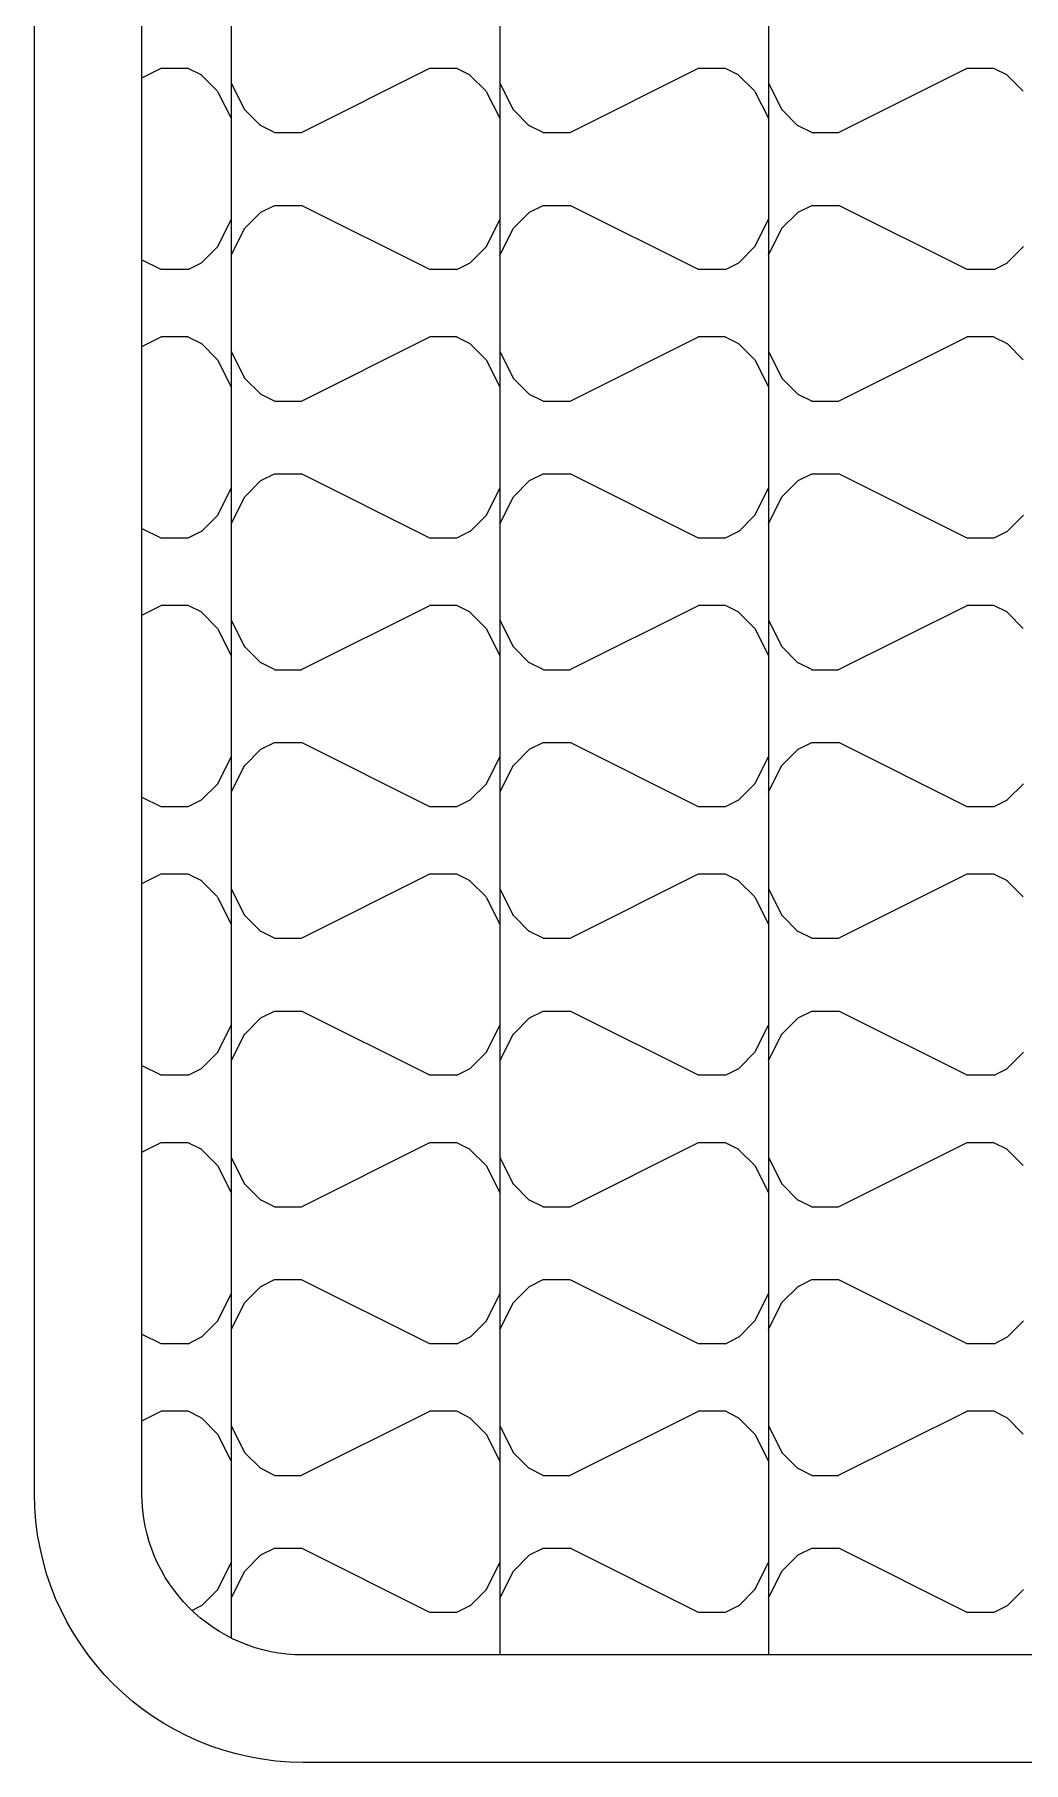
# Model space of a CAD drawing. Header units: millimetres. Extents: x 630 to 33459, y 325 to 36927.
# Drawn here: x 26347 to 27083, y 24144 to 25431 of the extents above; entities that cross this region are included whole.
import ezdxf

# ---------------------------------------------------------------- set-up
doc = ezdxf.new("R2010")
doc.units = ezdxf.units.MM
doc.layers.add('JJ', color=8, linetype='Continuous')
doc.layers.add('PUB_WINDW', color=7, linetype='Continuous')
doc.styles.add('DIM_FONT', font='SIMPLEX', dxfattribs={"width": 0.8})
doc.styles.get("Standard").update_dxf_attribs({"font": 'arial.ttf'})

# ---------------------------------------------------------------- blocks, each defined once
blk = doc.blocks.new('A$C2EAD2DD6')
at = {"layer": 'JJ'}
for p, q in [((1890, 1400, -1600), (90, 1400, -1600)), ((1890, 1320, -1600), (90, 1320, -1600)), ((835.6, 1320, -1600), (828.4, 1305.7, -1600)), ((835.6, 1320, -1600), (828.4, 1305.7, -1600)), ((971.1, 1320, -1600), (978.1, 1305.9, -1600)), ((971.1, 1320, -1600), (978.1, 1305.9, -1600)), ((1035.6, 1320, -1600), (1028.4, 1305.7, -1600)), ((1035.6, 1320, -1600), (1028.4, 1305.7, -1600)), ((1171.1, 1320, -1600), (1178.1, 1305.9, -1600)), ((1171.1, 1320, -1600), (1178.1, 1305.9, -1600)), ((1235.6, 1320, -1600), (1228.4, 1305.7, -1600)), ((1235.6, 1320, -1600), (1228.4, 1305.7, -1600)), ((1371.1, 1320, -1600), (1378.1, 1305.9, -1600)), ((1371.1, 1320, -1600), (1378.1, 1305.9, -1600)), ((1435.6, 1320, -1600), (1428.4, 1305.7, -1600)), ((1435.6, 1320, -1600), (1428.4, 1305.7, -1600)), ((1571.1, 1320, -1600), (1578.1, 1305.9, -1600)), ((1571.1, 1320, -1600), (1578.1, 1305.9, -1600)), ((1635.6, 1320, -1600), (1628.4, 1305.7, -1600)), ((1635.6, 1320, -1600), (1628.4, 1305.7, -1600)), ((1771.1, 1320, -1600), (1778.1, 1305.9, -1600)), ((1771.1, 1320, -1600), (1778.1, 1305.9, -1600)), ((1835.6, 1320, -1600), (1828.4, 1305.7, -1600)), ((1835.6, 1320, -1600), (1828.4, 1305.7, -1600)), ((828.5, 1285.7, -1600), (828.5, 1305.8, -1600)), ((978.3, 1285.7, -1600), (978.3, 1305.8, -1600)), ((1028.5, 1285.7, -1600), (1028.5, 1305.8, -1600)), ((1178.3, 1285.7, -1600), (1178.3, 1305.8, -1600)), ((1228.5, 1285.7, -1600), (1228.5, 1305.8, -1600)), ((1378.3, 1285.7, -1600), (1378.3, 1305.8, -1600)), ((1428.5, 1285.7, -1600), (1428.5, 1305.8, -1600)), ((1578.3, 1285.7, -1600), (1578.3, 1305.8, -1600)), ((1628.5, 1285.7, -1600), (1628.5, 1305.8, -1600)), ((1778.3, 1285.7, -1600), (1778.3, 1305.8, -1600)), ((1828.5, 1285.7, -1600), (1828.5, 1305.8, -1600)), ((828.3, 1285.9, -1600), (833.3, 1275.8, -1600)), ((828.3, 1285.9, -1600), (833.3, 1275.8, -1600)), ((833.5, 1275.8, -1600), (845.5, 1263.8, -1600)), ((973.3, 1275.6, -1600), (961.2, 1263.6, -1600)), ((978.2, 1285.6, -1600), (973.2, 1275.6, -1600)), ((978.2, 1285.6, -1600), (973.2, 1275.6, -1600)), ((1028.3, 1285.9, -1600), (1033.3, 1275.8, -1600)), ((1028.3, 1285.9, -1600), (1033.3, 1275.8, -1600)), ((1033.5, 1275.8, -1600), (1045.5, 1263.8, -1600)), ((1173.3, 1275.6, -1600), (1161.2, 1263.6, -1600)), ((1178.2, 1285.6, -1600), (1173.2, 1275.6, -1600)), ((1178.2, 1285.6, -1600), (1173.2, 1275.6, -1600)), ((1228.3, 1285.9, -1600), (1233.3, 1275.8, -1600)), ((1228.3, 1285.9, -1600), (1233.3, 1275.8, -1600)), ((1233.5, 1275.8, -1600), (1245.5, 1263.8, -1600)), ((1373.3, 1275.6, -1600), (1361.2, 1263.6, -1600)), ((1378.2, 1285.6, -1600), (1373.2, 1275.6, -1600)), ((1378.2, 1285.6, -1600), (1373.2, 1275.6, -1600)), ((1428.3, 1285.9, -1600), (1433.3, 1275.8, -1600)), ((1428.3, 1285.9, -1600), (1433.3, 1275.8, -1600)), ((1433.5, 1275.8, -1600), (1445.5, 1263.8, -1600)), ((1573.3, 1275.6, -1600), (1561.2, 1263.6, -1600)), ((1578.2, 1285.6, -1600), (1573.2, 1275.6, -1600)), ((1578.2, 1285.6, -1600), (1573.2, 1275.6, -1600)), ((1628.3, 1285.9, -1600), (1633.3, 1275.8, -1600)), ((1628.3, 1285.9, -1600), (1633.3, 1275.8, -1600)), ((1633.5, 1275.8, -1600), (1645.5, 1263.8, -1600)), ((1773.3, 1275.6, -1600), (1761.2, 1263.6, -1600)), ((1778.2, 1285.6, -1600), (1773.2, 1275.6, -1600)), ((1778.2, 1285.6, -1600), (1773.2, 1275.6, -1600)), ((1828.3, 1285.9, -1600), (1833.3, 1275.8, -1600)), ((1828.3, 1285.9, -1600), (1833.3, 1275.8, -1600)), ((1833.5, 1275.8, -1600), (1845.5, 1263.8, -1600)), ((1973.3, 1275.6, -1600), (1961.2, 1263.6, -1600)), ((1976.8, 1282.8, -1600), (1973.2, 1275.6, -1600)), ((1976.8, 1282.8, -1600), (1973.2, 1275.6, -1600)), ((845.6, 1263.7, -1600), (865.7, 1253.6, -1600)), ((961.2, 1263.6, -1600), (941.1, 1253.6, -1600)), ((1045.6, 1263.7, -1600), (1065.7, 1253.6, -1600)), ((1161.2, 1263.6, -1600), (1141.1, 1253.6, -1600)), ((1245.6, 1263.7, -1600), (1265.7, 1253.6, -1600)), ((1361.2, 1263.6, -1600), (1341.1, 1253.6, -1600)), ((1445.6, 1263.7, -1600), (1465.7, 1253.6, -1600)), ((1561.2, 1263.6, -1600), (1541.1, 1253.6, -1600)), ((1645.6, 1263.7, -1600), (1665.7, 1253.6, -1600)), ((1761.2, 1263.6, -1600), (1741.1, 1253.6, -1600)), ((1845.6, 1263.7, -1600), (1865.7, 1253.6, -1600)), ((1961.2, 1263.6, -1600), (1941.1, 1253.6, -1600)), ((777.3, 1253.6, -1600), (977.4, 1253.6, -1600)), ((839.2, 1253.6, -1600), (859.3, 1243.6, -1600)), ((967.6, 1253.6, -1600), (947.5, 1243.5, -1600)), ((977.4, 1253.6, -1600), (977.5, 1253.6, -1600)), ((977.5, 1253.6, -1600), (1177.6, 1253.6, -1600)), ((1039.2, 1253.6, -1600), (1059.3, 1243.6, -1600)), ((1167.6, 1253.6, -1600), (1147.5, 1243.5, -1600)), ((1177.6, 1253.6, -1600), (1177.7, 1253.6, -1600)), ((1177.7, 1253.6, -1600), (1377.8, 1253.6, -1600)), ((1239.2, 1253.6, -1600), (1259.3, 1243.6, -1600)), ((1367.6, 1253.6, -1600), (1347.5, 1243.5, -1600)), ((1377.8, 1253.6, -1600), (1377.9, 1253.6, -1600)), ((1377.9, 1253.6, -1600), (1578, 1253.6, -1600)), ((1439.2, 1253.6, -1600), (1459.3, 1243.6, -1600)), ((1567.6, 1253.6, -1600), (1547.5, 1243.5, -1600)), ((1578, 1253.6, -1600), (1578.1, 1253.6, -1600)), ((1578.1, 1253.6, -1600), (1778.2, 1253.6, -1600)), ((1639.2, 1253.6, -1600), (1659.3, 1243.6, -1600)), ((1767.6, 1253.6, -1600), (1747.5, 1243.5, -1600)), ((1778.2, 1253.6, -1600), (1778.3, 1253.6, -1600)), ((1778.3, 1253.6, -1600), (1978.4, 1253.6, -1600)), ((1839.2, 1253.6, -1600), (1859.3, 1243.6, -1600)), ((1967.6, 1253.6, -1600), (1947.5, 1243.5, -1600)), ((1978.4, 1253.6, -1600), (1978.5, 1253.6, -1600)), ((1978.5, 1253.6, -1600), (1997.4, 1253.6, -1600)), ((859.1, 1243.7, -1600), (871.2, 1231.6, -1600)), ((947.6, 1243.5, -1600), (935.5, 1231.4, -1600)), ((1059.1, 1243.7, -1600), (1071.2, 1231.6, -1600)), ((1147.6, 1243.5, -1600), (1135.5, 1231.4, -1600)), ((1259.1, 1243.7, -1600), (1271.2, 1231.6, -1600)), ((1347.6, 1243.5, -1600), (1335.5, 1231.4, -1600)), ((1459.1, 1243.7, -1600), (1471.2, 1231.6, -1600)), ((1547.6, 1243.5, -1600), (1535.5, 1231.4, -1600)), ((1659.1, 1243.7, -1600), (1671.2, 1231.6, -1600)), ((1747.6, 1243.5, -1600), (1735.5, 1231.4, -1600)), ((1859.1, 1243.7, -1600), (1871.2, 1231.6, -1600)), ((1947.6, 1243.5, -1600), (1935.5, 1231.4, -1600)), ((871, 1231.6, -1600), (876, 1221.6, -1600)), ((871, 1231.6, -1600), (876, 1221.6, -1600)), ((935.5, 1231.4, -1600), (930.5, 1221.3, -1600)), ((935.5, 1231.4, -1600), (930.5, 1221.3, -1600)), ((1071, 1231.6, -1600), (1076, 1221.6, -1600)), ((1071, 1231.6, -1600), (1076, 1221.6, -1600)), ((1135.5, 1231.4, -1600), (1130.5, 1221.3, -1600)), ((1135.5, 1231.4, -1600), (1130.5, 1221.3, -1600)), ((1271, 1231.6, -1600), (1276, 1221.6, -1600)), ((1271, 1231.6, -1600), (1276, 1221.6, -1600)), ((1335.5, 1231.4, -1600), (1330.5, 1221.3, -1600)), ((1335.5, 1231.4, -1600), (1330.5, 1221.3, -1600)), ((1471, 1231.6, -1600), (1476, 1221.6, -1600)), ((1471, 1231.6, -1600), (1476, 1221.6, -1600)), ((1535.5, 1231.4, -1600), (1530.5, 1221.3, -1600)), ((1535.5, 1231.4, -1600), (1530.5, 1221.3, -1600)), ((1671, 1231.6, -1600), (1676, 1221.6, -1600)), ((1671, 1231.6, -1600), (1676, 1221.6, -1600)), ((1735.5, 1231.4, -1600), (1730.5, 1221.3, -1600)), ((1735.5, 1231.4, -1600), (1730.5, 1221.3, -1600)), ((1871, 1231.6, -1600), (1876.1, 1221.6, -1600)), ((1871, 1231.6, -1600), (1876.1, 1221.6, -1600)), ((1935.5, 1231.4, -1600), (1930.5, 1221.3, -1600)), ((1935.5, 1231.4, -1600), (1930.5, 1221.3, -1600)), ((876.3, 1221.4, -1600), (876.3, 1201.3, -1600)), ((930.5, 1221.4, -1600), (930.5, 1201.3, -1600)), ((1076.3, 1221.4, -1600), (1076.3, 1201.3, -1600)), ((1130.5, 1221.4, -1600), (1130.5, 1201.3, -1600)), ((1276.3, 1221.4, -1600), (1276.3, 1201.3, -1600)), ((1330.5, 1221.4, -1600), (1330.5, 1201.3, -1600)), ((1476.3, 1221.4, -1600), (1476.3, 1201.3, -1600)), ((1530.5, 1221.4, -1600), (1530.5, 1201.3, -1600)), ((1676.3, 1221.4, -1600), (1676.3, 1201.3, -1600)), ((1730.5, 1221.4, -1600), (1730.5, 1201.3, -1600)), ((1876.3, 1221.4, -1600), (1876.3, 1201.3, -1600)), ((1930.5, 1221.4, -1600), (1930.5, 1201.3, -1600)), ((876.2, 1201.3, -1600), (828.4, 1105.7, -1600)), ((876.2, 1201.3, -1600), (828.4, 1105.7, -1600)), ((930.3, 1201.5, -1600), (978.1, 1105.9, -1600)), ((930.3, 1201.5, -1600), (978.1, 1105.9, -1600)), ((1076.2, 1201.3, -1600), (1028.4, 1105.7, -1600)), ((1076.2, 1201.3, -1600), (1028.4, 1105.7, -1600)), ((1130.3, 1201.5, -1600), (1178.1, 1105.9, -1600)), ((1130.3, 1201.5, -1600), (1178.1, 1105.9, -1600)), ((1276.2, 1201.3, -1600), (1228.4, 1105.7, -1600)), ((1276.2, 1201.3, -1600), (1228.4, 1105.7, -1600)), ((1330.3, 1201.5, -1600), (1378.1, 1105.9, -1600)), ((1330.3, 1201.5, -1600), (1378.1, 1105.9, -1600)), ((1476.2, 1201.3, -1600), (1428.4, 1105.7, -1600)), ((1476.2, 1201.3, -1600), (1428.4, 1105.7, -1600)), ((1530.3, 1201.5, -1600), (1578.1, 1105.9, -1600)), ((1530.3, 1201.5, -1600), (1578.1, 1105.9, -1600)), ((1676.2, 1201.3, -1600), (1628.4, 1105.7, -1600)), ((1676.2, 1201.3, -1600), (1628.4, 1105.7, -1600)), ((1730.3, 1201.5, -1600), (1778.1, 1105.9, -1600)), ((1730.3, 1201.5, -1600), (1778.1, 1105.9, -1600)), ((1876.2, 1201.3, -1600), (1828.4, 1105.7, -1600)), ((1876.2, 1201.3, -1600), (1828.4, 1105.7, -1600)), ((1930.3, 1201.5, -1600), (1978.1, 1105.9, -1600)), ((1930.3, 1201.5, -1600), (1978.1, 1105.9, -1600)), ((2010, 414.7, -1600), (2010, 1200, -1600)), ((2090, 250, -1600), (2090, 1200, -1600)), ((828.5, 1085.7, -1600), (828.5, 1105.8, -1600)), ((978.3, 1085.7, -1600), (978.3, 1105.8, -1600)), ((1028.5, 1085.7, -1600), (1028.5, 1105.8, -1600)), ((1178.3, 1085.7, -1600), (1178.3, 1105.8, -1600)), ((1228.5, 1085.7, -1600), (1228.5, 1105.8, -1600)), ((1378.3, 1085.7, -1600), (1378.3, 1105.8, -1600)), ((1428.5, 1085.7, -1600), (1428.5, 1105.8, -1600)), ((1578.3, 1085.7, -1600), (1578.3, 1105.8, -1600)), ((1628.5, 1085.7, -1600), (1628.5, 1105.8, -1600)), ((1778.3, 1085.7, -1600), (1778.3, 1105.8, -1600)), ((1828.5, 1085.7, -1600), (1828.5, 1105.8, -1600)), ((1978.3, 1085.7, -1600), (1978.3, 1105.8, -1600)), ((828.3, 1085.9, -1600), (833.3, 1075.8, -1600)), ((828.3, 1085.9, -1600), (833.3, 1075.8, -1600)), ((978.2, 1085.6, -1600), (973.2, 1075.6, -1600)), ((978.2, 1085.6, -1600), (973.2, 1075.6, -1600)), ((1028.3, 1085.9, -1600), (1033.3, 1075.8, -1600)), ((1028.3, 1085.9, -1600), (1033.3, 1075.8, -1600)), ((1178.2, 1085.6, -1600), (1173.2, 1075.6, -1600)), ((1178.2, 1085.6, -1600), (1173.2, 1075.6, -1600)), ((1228.3, 1085.9, -1600), (1233.3, 1075.8, -1600)), ((1228.3, 1085.9, -1600), (1233.3, 1075.8, -1600)), ((1378.2, 1085.6, -1600), (1373.2, 1075.6, -1600)), ((1378.2, 1085.6, -1600), (1373.2, 1075.6, -1600)), ((1428.3, 1085.9, -1600), (1433.3, 1075.8, -1600)), ((1428.3, 1085.9, -1600), (1433.3, 1075.8, -1600)), ((1578.2, 1085.6, -1600), (1573.2, 1075.6, -1600)), ((1578.2, 1085.6, -1600), (1573.2, 1075.6, -1600)), ((1628.3, 1085.9, -1600), (1633.3, 1075.8, -1600)), ((1628.3, 1085.9, -1600), (1633.3, 1075.8, -1600)), ((1778.2, 1085.6, -1600), (1773.2, 1075.6, -1600)), ((1778.2, 1085.6, -1600), (1773.2, 1075.6, -1600)), ((1828.3, 1085.9, -1600), (1833.3, 1075.8, -1600)), ((1828.3, 1085.9, -1600), (1833.3, 1075.8, -1600)), ((1978.2, 1085.6, -1600), (1973.2, 1075.6, -1600)), ((1978.2, 1085.6, -1600), (1973.2, 1075.6, -1600)), ((833.5, 1075.8, -1600), (845.5, 1063.8, -1600)), ((973.3, 1075.7, -1600), (961.2, 1063.6, -1600)), ((1033.5, 1075.8, -1600), (1045.5, 1063.8, -1600)), ((1173.3, 1075.7, -1600), (1161.2, 1063.6, -1600)), ((1233.5, 1075.8, -1600), (1245.5, 1063.8, -1600)), ((1373.3, 1075.7, -1600), (1361.2, 1063.6, -1600)), ((1433.5, 1075.8, -1600), (1445.5, 1063.8, -1600)), ((1573.3, 1075.7, -1600), (1561.2, 1063.6, -1600)), ((1633.5, 1075.8, -1600), (1645.5, 1063.8, -1600)), ((1773.3, 1075.7, -1600), (1761.2, 1063.6, -1600)), ((1833.5, 1075.8, -1600), (1845.5, 1063.8, -1600)), ((1973.3, 1075.7, -1600), (1961.2, 1063.6, -1600)), ((845.6, 1063.7, -1600), (865.7, 1053.6, -1600)), ((961.2, 1063.6, -1600), (941.1, 1053.6, -1600)), ((1045.6, 1063.7, -1600), (1065.7, 1053.6, -1600)), ((1161.2, 1063.6, -1600), (1141.1, 1053.6, -1600)), ((1245.6, 1063.7, -1600), (1265.7, 1053.6, -1600)), ((1361.2, 1063.6, -1600), (1341.1, 1053.6, -1600)), ((1445.6, 1063.7, -1600), (1465.7, 1053.6, -1600)), ((1561.2, 1063.6, -1600), (1541.1, 1053.6, -1600)), ((1645.6, 1063.7, -1600), (1665.7, 1053.6, -1600)), ((1761.2, 1063.6, -1600), (1741.1, 1053.6, -1600)), ((1845.6, 1063.7, -1600), (1865.7, 1053.6, -1600)), ((1961.2, 1063.6, -1600), (1941.1, 1053.6, -1600)), ((777.3, 1053.6, -1600), (977.4, 1053.6, -1600)), ((839.2, 1053.6, -1600), (859.3, 1043.6, -1600)), ((859.1, 1043.7, -1600), (871.2, 1031.6, -1600)), ((947.6, 1043.5, -1600), (935.5, 1031.4, -1600)), ((967.6, 1053.6, -1600), (947.5, 1043.5, -1600)), ((977.4, 1053.6, -1600), (977.5, 1053.6, -1600)), ((977.5, 1053.6, -1600), (1177.6, 1053.6, -1600)), ((1039.2, 1053.6, -1600), (1059.3, 1043.6, -1600)), ((1059.1, 1043.7, -1600), (1071.2, 1031.6, -1600)), ((1147.6, 1043.5, -1600), (1135.5, 1031.4, -1600)), ((1167.6, 1053.6, -1600), (1147.5, 1043.5, -1600)), ((1177.6, 1053.6, -1600), (1177.7, 1053.6, -1600)), ((1177.7, 1053.6, -1600), (1377.8, 1053.6, -1600)), ((1239.2, 1053.6, -1600), (1259.3, 1043.6, -1600)), ((1259.1, 1043.7, -1600), (1271.2, 1031.6, -1600)), ((1347.6, 1043.5, -1600), (1335.5, 1031.4, -1600)), ((1367.6, 1053.6, -1600), (1347.5, 1043.5, -1600)), ((1377.8, 1053.6, -1600), (1377.9, 1053.6, -1600)), ((1377.9, 1053.6, -1600), (1578, 1053.6, -1600)), ((1439.2, 1053.6, -1600), (1459.3, 1043.6, -1600)), ((1459.1, 1043.7, -1600), (1471.2, 1031.6, -1600)), ((1547.6, 1043.5, -1600), (1535.5, 1031.4, -1600)), ((1567.6, 1053.6, -1600), (1547.5, 1043.5, -1600)), ((1578, 1053.6, -1600), (1578.1, 1053.6, -1600)), ((1578.1, 1053.6, -1600), (1778.2, 1053.6, -1600)), ((1639.2, 1053.6, -1600), (1659.3, 1043.6, -1600)), ((1659.1, 1043.7, -1600), (1671.2, 1031.6, -1600)), ((1747.6, 1043.5, -1600), (1735.5, 1031.4, -1600)), ((1767.6, 1053.6, -1600), (1747.5, 1043.5, -1600)), ((1778.2, 1053.6, -1600), (1778.3, 1053.6, -1600)), ((1778.3, 1053.6, -1600), (1978.4, 1053.6, -1600)), ((1839.2, 1053.6, -1600), (1859.3, 1043.6, -1600)), ((1859.1, 1043.7, -1600), (1871.2, 1031.6, -1600)), ((1947.6, 1043.5, -1600), (1935.5, 1031.4, -1600)), ((1967.6, 1053.6, -1600), (1947.5, 1043.5, -1600)), ((1978.4, 1053.6, -1600), (1978.5, 1053.6, -1600)), ((1978.5, 1053.6, -1600), (2010, 1053.6, -1600)), ((871, 1031.6, -1600), (876, 1021.6, -1600)), ((871, 1031.6, -1600), (876, 1021.6, -1600)), ((935.5, 1031.4, -1600), (930.5, 1021.3, -1600)), ((935.5, 1031.4, -1600), (930.5, 1021.3, -1600)), ((1071, 1031.6, -1600), (1076, 1021.6, -1600)), ((1071, 1031.6, -1600), (1076, 1021.6, -1600)), ((1135.5, 1031.4, -1600), (1130.5, 1021.3, -1600)), ((1135.5, 1031.4, -1600), (1130.5, 1021.3, -1600)), ((1271, 1031.6, -1600), (1276, 1021.6, -1600)), ((1271, 1031.6, -1600), (1276, 1021.6, -1600)), ((1335.5, 1031.4, -1600), (1330.5, 1021.3, -1600)), ((1335.5, 1031.4, -1600), (1330.5, 1021.3, -1600)), ((1471, 1031.6, -1600), (1476, 1021.6, -1600)), ((1471, 1031.6, -1600), (1476, 1021.6, -1600)), ((1535.5, 1031.4, -1600), (1530.5, 1021.3, -1600)), ((1535.5, 1031.4, -1600), (1530.5, 1021.3, -1600)), ((1671, 1031.6, -1600), (1676, 1021.6, -1600)), ((1671, 1031.6, -1600), (1676, 1021.6, -1600)), ((1735.5, 1031.4, -1600), (1730.5, 1021.3, -1600)), ((1735.5, 1031.4, -1600), (1730.5, 1021.3, -1600)), ((1871, 1031.6, -1600), (1876.1, 1021.6, -1600)), ((1871, 1031.6, -1600), (1876.1, 1021.6, -1600)), ((1935.5, 1031.4, -1600), (1930.5, 1021.3, -1600)), ((1935.5, 1031.4, -1600), (1930.5, 1021.3, -1600)), ((876.3, 1021.4, -1600), (876.3, 1001.3, -1600)), ((930.5, 1021.4, -1600), (930.5, 1001.3, -1600)), ((1076.3, 1021.4, -1600), (1076.3, 1001.3, -1600)), ((1130.5, 1021.4, -1600), (1130.5, 1001.3, -1600)), ((1276.3, 1021.4, -1600), (1276.3, 1001.3, -1600)), ((1330.5, 1021.4, -1600), (1330.5, 1001.3, -1600)), ((1476.3, 1021.4, -1600), (1476.3, 1001.3, -1600)), ((1530.5, 1021.4, -1600), (1530.5, 1001.3, -1600)), ((1676.3, 1021.4, -1600), (1676.3, 1001.3, -1600)), ((1730.5, 1021.4, -1600), (1730.5, 1001.3, -1600)), ((1876.3, 1021.4, -1600), (1876.3, 1001.3, -1600)), ((1930.5, 1021.4, -1600), (1930.5, 1001.3, -1600)), ((876.2, 1001.3, -1600), (828.4, 905.7, -1600)), ((876.2, 1001.3, -1600), (828.4, 905.7, -1600)), ((930.3, 1001.5, -1600), (978.1, 905.9, -1600)), ((930.3, 1001.5, -1600), (978.1, 905.9, -1600)), ((1076.2, 1001.3, -1600), (1028.4, 905.7, -1600)), ((1076.2, 1001.3, -1600), (1028.4, 905.7, -1600)), ((1130.3, 1001.5, -1600), (1178.1, 905.9, -1600)), ((1130.3, 1001.5, -1600), (1178.1, 905.9, -1600)), ((1276.2, 1001.3, -1600), (1228.4, 905.7, -1600)), ((1276.2, 1001.3, -1600), (1228.4, 905.7, -1600)), ((1330.3, 1001.5, -1600), (1378.1, 905.9, -1600)), ((1330.3, 1001.5, -1600), (1378.1, 905.9, -1600)), ((1476.2, 1001.3, -1600), (1428.4, 905.7, -1600)), ((1476.2, 1001.3, -1600), (1428.4, 905.7, -1600)), ((1530.3, 1001.5, -1600), (1578.1, 905.9, -1600)), ((1530.3, 1001.5, -1600), (1578.1, 905.9, -1600)), ((1676.2, 1001.3, -1600), (1628.4, 905.7, -1600)), ((1676.2, 1001.3, -1600), (1628.4, 905.7, -1600)), ((1730.3, 1001.5, -1600), (1778.1, 905.9, -1600)), ((1730.3, 1001.5, -1600), (1778.1, 905.9, -1600)), ((1876.2, 1001.3, -1600), (1828.4, 905.7, -1600)), ((1876.2, 1001.3, -1600), (1828.4, 905.7, -1600)), ((1930.3, 1001.5, -1600), (1978.1, 905.9, -1600)), ((1930.3, 1001.5, -1600), (1978.1, 905.9, -1600)), ((828.5, 885.7, -1600), (828.5, 905.8, -1600)), ((978.3, 885.7, -1600), (978.3, 905.8, -1600)), ((1028.5, 885.7, -1600), (1028.5, 905.8, -1600)), ((1178.3, 885.7, -1600), (1178.3, 905.8, -1600)), ((1228.5, 885.7, -1600), (1228.5, 905.8, -1600)), ((1378.3, 885.7, -1600), (1378.3, 905.8, -1600)), ((1428.5, 885.7, -1600), (1428.5, 905.8, -1600)), ((1578.3, 885.7, -1600), (1578.3, 905.8, -1600)), ((1628.5, 885.7, -1600), (1628.5, 905.8, -1600)), ((1778.3, 885.7, -1600), (1778.3, 905.8, -1600)), ((1828.5, 885.7, -1600), (1828.5, 905.8, -1600)), ((1978.3, 885.7, -1600), (1978.3, 905.8, -1600)), ((828.3, 885.9, -1600), (833.3, 875.8, -1600)), ((828.3, 885.9, -1600), (833.3, 875.8, -1600)), ((833.5, 875.8, -1600), (845.5, 863.8, -1600)), ((973.3, 875.7, -1600), (961.2, 863.6, -1600)), ((978.2, 885.6, -1600), (973.2, 875.6, -1600)), ((978.2, 885.6, -1600), (973.2, 875.6, -1600)), ((1028.3, 885.9, -1600), (1033.3, 875.8, -1600)), ((1028.3, 885.9, -1600), (1033.3, 875.8, -1600)), ((1033.5, 875.8, -1600), (1045.5, 863.8, -1600)), ((1173.3, 875.7, -1600), (1161.2, 863.6, -1600)), ((1178.2, 885.6, -1600), (1173.2, 875.6, -1600)), ((1178.2, 885.6, -1600), (1173.2, 875.6, -1600)), ((1228.3, 885.9, -1600), (1233.3, 875.8, -1600)), ((1228.3, 885.9, -1600), (1233.3, 875.8, -1600)), ((1233.5, 875.8, -1600), (1245.5, 863.8, -1600)), ((1373.3, 875.7, -1600), (1361.2, 863.6, -1600)), ((1378.2, 885.6, -1600), (1373.2, 875.6, -1600)), ((1378.2, 885.6, -1600), (1373.2, 875.6, -1600)), ((1428.3, 885.9, -1600), (1433.3, 875.8, -1600)), ((1428.3, 885.9, -1600), (1433.3, 875.8, -1600)), ((1433.5, 875.8, -1600), (1445.5, 863.8, -1600)), ((1573.3, 875.7, -1600), (1561.2, 863.6, -1600)), ((1578.2, 885.6, -1600), (1573.2, 875.6, -1600)), ((1578.2, 885.6, -1600), (1573.2, 875.6, -1600)), ((1628.3, 885.9, -1600), (1633.3, 875.8, -1600)), ((1628.3, 885.9, -1600), (1633.3, 875.8, -1600)), ((1633.5, 875.8, -1600), (1645.5, 863.8, -1600)), ((1773.3, 875.7, -1600), (1761.2, 863.6, -1600)), ((1778.2, 885.6, -1600), (1773.2, 875.6, -1600)), ((1778.2, 885.6, -1600), (1773.2, 875.6, -1600)), ((1828.3, 885.9, -1600), (1833.3, 875.8, -1600)), ((1828.3, 885.9, -1600), (1833.3, 875.8, -1600)), ((1833.5, 875.8, -1600), (1845.5, 863.8, -1600)), ((1973.3, 875.7, -1600), (1961.2, 863.6, -1600)), ((1978.2, 885.6, -1600), (1973.2, 875.6, -1600)), ((1978.2, 885.6, -1600), (1973.2, 875.6, -1600)), ((845.6, 863.7, -1600), (865.7, 853.6, -1600)), ((961.2, 863.6, -1600), (941.1, 853.6, -1600)), ((1045.6, 863.7, -1600), (1065.7, 853.6, -1600)), ((1161.2, 863.6, -1600), (1141.1, 853.6, -1600)), ((1245.6, 863.7, -1600), (1265.7, 853.6, -1600)), ((1361.2, 863.6, -1600), (1341.1, 853.6, -1600)), ((1445.6, 863.7, -1600), (1465.7, 853.6, -1600)), ((1561.2, 863.6, -1600), (1541.1, 853.6, -1600)), ((1645.6, 863.7, -1600), (1665.7, 853.6, -1600)), ((1761.2, 863.6, -1600), (1741.1, 853.6, -1600)), ((1845.6, 863.7, -1600), (1865.7, 853.6, -1600)), ((1961.2, 863.6, -1600), (1941.1, 853.6, -1600)), ((777.3, 853.6, -1600), (977.4, 853.6, -1600)), ((839.2, 853.6, -1600), (859.3, 843.6, -1600)), ((967.6, 853.6, -1600), (947.5, 843.5, -1600)), ((977.4, 853.6, -1600), (977.5, 853.6, -1600)), ((977.5, 853.6, -1600), (1177.6, 853.6, -1600)), ((1039.2, 853.6, -1600), (1059.3, 843.6, -1600)), ((1167.6, 853.6, -1600), (1147.5, 843.5, -1600)), ((1177.6, 853.6, -1600), (1177.7, 853.6, -1600)), ((1177.7, 853.6, -1600), (1377.8, 853.6, -1600)), ((1239.2, 853.6, -1600), (1259.3, 843.6, -1600)), ((1367.6, 853.6, -1600), (1347.5, 843.5, -1600)), ((1377.8, 853.6, -1600), (1377.9, 853.6, -1600)), ((1377.9, 853.6, -1600), (1578, 853.6, -1600)), ((1439.2, 853.6, -1600), (1459.3, 843.6, -1600)), ((1567.6, 853.6, -1600), (1547.5, 843.5, -1600)), ((1578, 853.6, -1600), (1578.1, 853.6, -1600)), ((1578.1, 853.6, -1600), (1778.2, 853.6, -1600)), ((1639.2, 853.6, -1600), (1659.3, 843.6, -1600)), ((1767.6, 853.6, -1600), (1747.5, 843.5, -1600)), ((1778.2, 853.6, -1600), (1778.3, 853.6, -1600)), ((1778.3, 853.6, -1600), (1978.4, 853.6, -1600)), ((1839.2, 853.6, -1600), (1859.3, 843.6, -1600)), ((1967.6, 853.6, -1600), (1947.5, 843.5, -1600)), ((1978.4, 853.6, -1600), (1978.5, 853.6, -1600)), ((1978.5, 853.6, -1600), (2010, 853.6, -1600)), ((859.1, 843.7, -1600), (871.2, 831.6, -1600)), ((947.6, 843.5, -1600), (935.5, 831.4, -1600)), ((1059.1, 843.7, -1600), (1071.2, 831.6, -1600)), ((1147.6, 843.5, -1600), (1135.5, 831.4, -1600)), ((1259.1, 843.7, -1600), (1271.2, 831.6, -1600)), ((1347.6, 843.5, -1600), (1335.5, 831.4, -1600)), ((1459.1, 843.7, -1600), (1471.2, 831.6, -1600)), ((1547.6, 843.5, -1600), (1535.5, 831.4, -1600)), ((1659.1, 843.7, -1600), (1671.2, 831.6, -1600)), ((1747.6, 843.5, -1600), (1735.5, 831.4, -1600)), ((1859.1, 843.7, -1600), (1871.2, 831.6, -1600)), ((1947.6, 843.5, -1600), (1935.5, 831.4, -1600)), ((871, 831.6, -1600), (876, 821.6, -1600)), ((871, 831.6, -1600), (876, 821.6, -1600)), ((935.5, 831.4, -1600), (930.5, 821.3, -1600)), ((935.5, 831.4, -1600), (930.5, 821.3, -1600)), ((1071, 831.6, -1600), (1076, 821.6, -1600)), ((1071, 831.6, -1600), (1076, 821.6, -1600)), ((1135.5, 831.4, -1600), (1130.5, 821.3, -1600)), ((1135.5, 831.4, -1600), (1130.5, 821.3, -1600)), ((1271, 831.6, -1600), (1276, 821.6, -1600)), ((1271, 831.6, -1600), (1276, 821.6, -1600)), ((1335.5, 831.4, -1600), (1330.5, 821.3, -1600)), ((1335.5, 831.4, -1600), (1330.5, 821.3, -1600)), ((1471, 831.6, -1600), (1476, 821.6, -1600)), ((1471, 831.6, -1600), (1476, 821.6, -1600)), ((1535.5, 831.4, -1600), (1530.5, 821.3, -1600)), ((1535.5, 831.4, -1600), (1530.5, 821.3, -1600)), ((1671, 831.6, -1600), (1676, 821.6, -1600)), ((1671, 831.6, -1600), (1676, 821.6, -1600)), ((1735.5, 831.4, -1600), (1730.5, 821.3, -1600)), ((1735.5, 831.4, -1600), (1730.5, 821.3, -1600)), ((1871, 831.6, -1600), (1876.1, 821.6, -1600)), ((1871, 831.6, -1600), (1876.1, 821.6, -1600)), ((1935.5, 831.4, -1600), (1930.5, 821.3, -1600)), ((1935.5, 831.4, -1600), (1930.5, 821.3, -1600)), ((876.3, 821.4, -1600), (876.3, 801.3, -1600)), ((930.5, 821.4, -1600), (930.5, 801.3, -1600)), ((1076.3, 821.4, -1600), (1076.3, 801.3, -1600)), ((1130.5, 821.4, -1600), (1130.5, 801.3, -1600)), ((1276.3, 821.4, -1600), (1276.3, 801.3, -1600)), ((1330.5, 821.4, -1600), (1330.5, 801.3, -1600)), ((1476.3, 821.4, -1600), (1476.3, 801.3, -1600)), ((1530.5, 821.4, -1600), (1530.5, 801.3, -1600)), ((1676.3, 821.4, -1600), (1676.3, 801.3, -1600)), ((1730.5, 821.4, -1600), (1730.5, 801.3, -1600)), ((1876.3, 821.4, -1600), (1876.3, 801.3, -1600)), ((1930.5, 821.4, -1600), (1930.5, 801.3, -1600)), ((876.2, 801.3, -1600), (828.4, 705.7, -1600)), ((876.2, 801.3, -1600), (828.4, 705.7, -1600)), ((930.3, 801.5, -1600), (978.1, 705.9, -1600)), ((930.3, 801.5, -1600), (978.1, 705.9, -1600)), ((1076.2, 801.3, -1600), (1028.4, 705.7, -1600)), ((1076.2, 801.3, -1600), (1028.4, 705.7, -1600)), ((1130.3, 801.5, -1600), (1178.1, 705.9, -1600)), ((1130.3, 801.5, -1600), (1178.1, 705.9, -1600)), ((1276.2, 801.3, -1600), (1228.4, 705.7, -1600)), ((1276.2, 801.3, -1600), (1228.4, 705.7, -1600)), ((1330.3, 801.5, -1600), (1378.1, 705.9, -1600)), ((1330.3, 801.5, -1600), (1378.1, 705.9, -1600)), ((1476.2, 801.3, -1600), (1428.4, 705.7, -1600)), ((1476.2, 801.3, -1600), (1428.4, 705.7, -1600)), ((1530.3, 801.5, -1600), (1578.1, 705.9, -1600)), ((1530.3, 801.5, -1600), (1578.1, 705.9, -1600)), ((1676.2, 801.3, -1600), (1628.4, 705.7, -1600)), ((1676.2, 801.3, -1600), (1628.4, 705.7, -1600)), ((1730.3, 801.5, -1600), (1778.1, 705.9, -1600)), ((1730.3, 801.5, -1600), (1778.1, 705.9, -1600)), ((1876.2, 801.3, -1600), (1828.4, 705.7, -1600)), ((1876.2, 801.3, -1600), (1828.4, 705.7, -1600)), ((1930.3, 801.5, -1600), (1978.1, 705.9, -1600)), ((1930.3, 801.5, -1600), (1978.1, 705.9, -1600)), ((828.5, 685.7, -1600), (828.5, 705.8, -1600)), ((978.3, 685.7, -1600), (978.3, 705.8, -1600)), ((1028.5, 685.7, -1600), (1028.5, 705.8, -1600)), ((1178.3, 685.7, -1600), (1178.3, 705.8, -1600)), ((1228.5, 685.7, -1600), (1228.5, 705.8, -1600)), ((1378.3, 685.7, -1600), (1378.3, 705.8, -1600)), ((1428.5, 685.7, -1600), (1428.5, 705.8, -1600)), ((1578.3, 685.7, -1600), (1578.3, 705.8, -1600)), ((1628.5, 685.7, -1600), (1628.5, 705.8, -1600)), ((1778.3, 685.7, -1600), (1778.3, 705.8, -1600)), ((1828.5, 685.7, -1600), (1828.5, 705.8, -1600)), ((1978.3, 685.7, -1600), (1978.3, 705.8, -1600)), ((828.3, 685.9, -1600), (833.3, 675.8, -1600)), ((828.3, 685.9, -1600), (833.3, 675.8, -1600)), ((978.2, 685.6, -1600), (973.2, 675.6, -1600)), ((978.2, 685.6, -1600), (973.2, 675.6, -1600)), ((1028.3, 685.9, -1600), (1033.3, 675.8, -1600)), ((1028.3, 685.9, -1600), (1033.3, 675.8, -1600)), ((1178.2, 685.6, -1600), (1173.2, 675.6, -1600)), ((1178.2, 685.6, -1600), (1173.2, 675.6, -1600)), ((1228.3, 685.9, -1600), (1233.3, 675.8, -1600)), ((1228.3, 685.9, -1600), (1233.3, 675.8, -1600)), ((1378.2, 685.6, -1600), (1373.2, 675.6, -1600)), ((1378.2, 685.6, -1600), (1373.2, 675.6, -1600)), ((1428.3, 685.9, -1600), (1433.3, 675.8, -1600)), ((1428.3, 685.9, -1600), (1433.3, 675.8, -1600)), ((1578.2, 685.6, -1600), (1573.2, 675.6, -1600)), ((1578.2, 685.6, -1600), (1573.2, 675.6, -1600)), ((1628.3, 685.9, -1600), (1633.3, 675.8, -1600)), ((1628.3, 685.9, -1600), (1633.3, 675.8, -1600)), ((1778.2, 685.6, -1600), (1773.2, 675.6, -1600)), ((1778.2, 685.6, -1600), (1773.2, 675.6, -1600)), ((1828.3, 685.9, -1600), (1833.3, 675.8, -1600)), ((1828.3, 685.9, -1600), (1833.3, 675.8, -1600)), ((1978.2, 685.6, -1600), (1973.2, 675.6, -1600)), ((1978.2, 685.6, -1600), (1973.2, 675.6, -1600)), ((833.5, 675.8, -1600), (845.5, 663.8, -1600)), ((973.3, 675.7, -1600), (961.2, 663.6, -1600)), ((1033.5, 675.8, -1600), (1045.5, 663.8, -1600)), ((1173.3, 675.7, -1600), (1161.2, 663.6, -1600)), ((1233.5, 675.8, -1600), (1245.5, 663.8, -1600)), ((1373.3, 675.7, -1600), (1361.2, 663.6, -1600)), ((1433.5, 675.8, -1600), (1445.5, 663.8, -1600)), ((1573.3, 675.7, -1600), (1561.2, 663.6, -1600)), ((1633.5, 675.8, -1600), (1645.5, 663.8, -1600)), ((1773.3, 675.7, -1600), (1761.2, 663.6, -1600)), ((1833.5, 675.8, -1600), (1845.5, 663.8, -1600)), ((1973.3, 675.7, -1600), (1961.2, 663.6, -1600))]:
    blk.add_line(p, q, dxfattribs=at)
for radius in [200, 120]:
    blk.add_arc((1890, 1200, -1600), radius, 360, 90, dxfattribs=at)
at = {"style": 'DIM_FONT', "width": 0.8, "flags": 9}
for tag in ['XSIZE', 'YSIZE']:
    blk.add_attdef(tag, (0, 1450, -1600), '', height=0.5, rotation=315, dxfattribs=at)
blk = doc.blocks.new('1T4F83聚福元')
at = {"layer": 'JJ', "xscale": -1, "rotation": 90}
blk.add_blockref('A$C2EAD2DD6', (11347.2, 13597.9), dxfattribs=at)
at = {"layer": 'JJ', "oblique": -180, "text_generation_flag": 4, "width": 0.8, "flags": 9}
blk.add_attdef('XSIZE', (12307.9, 14297.8), '', height=0.441, rotation=90, dxfattribs=at)
at = {"layer": 'JJ', "style": 'DIM_FONT', "oblique": -180, "text_generation_flag": 4, "width": 0.8, "flags": 9}
for tag in ['XSIZE', 'YSIZE']:
    blk.add_attdef(tag, (12780.2, 14084.5), '', height=0.441, rotation=90, dxfattribs=at)

msp = doc.modelspace()

# ---------------------------------------------------------------- block references
at = {"layer": 'PUB_WINDW'}
msp.add_blockref('1T4F83聚福元', (16399.4, 12636.2), dxfattribs=at)

doc.saveas('drawing.dxf')
